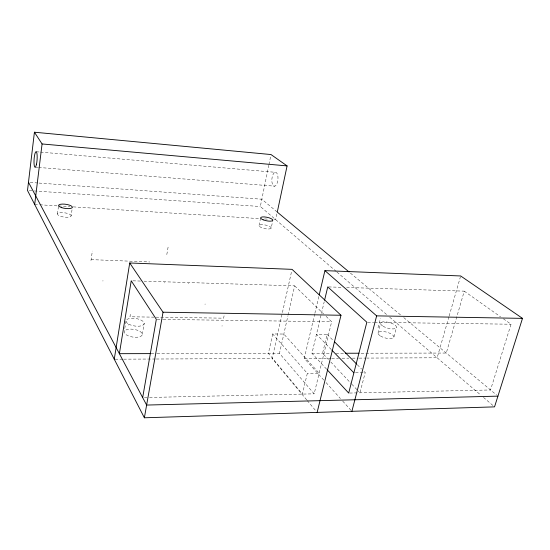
<?xml version="1.0" encoding="UTF-8"?>
<svg xmlns="http://www.w3.org/2000/svg" width="550" height="550" viewBox="0 0 550 550"><rect width="100%" height="100%" fill="white"/><g stroke="black" fill="none" stroke-linecap="round" stroke-linejoin="round"><path stroke-width="0.41" stroke-dasharray="2.75 2.06" d="M57.454 213.971L58.582 205.377M71.184 215.854A6.93 2.152 7.7 0 0 61.146 212.623A6.93 2.152 7.7 0 0 60.631 216.308A6.93 2.152 7.7 0 0 71.184 215.854L72.352 207.295M90.963 260.59L92.352 251.061M102.905 281.071L102.981 280.555M128.59 325.132L128.679 324.569M125.991 321.049L124.197 332.042A9.144 3.891 8.8 0 0 137.046 337.246A9.144 3.891 8.8 0 0 139.116 330.942A9.144 3.891 8.8 0 0 124.52 331.066M130.364 314.311L129.958 316.786L154.014 317.144M142.319 334.283L144.176 323.338M166.801 254.588L168.211 246.503M164.168 282.947L164.257 282.446M188.739 283.704L188.829 283.209M205.026 304.48L205.123 303.964M222.014 326.157L222.117 325.621M224.091 315.81L223.616 318.175L154.873 317.151M336.249 271.466L260.322 206.511L268.799 165.296M268.971 164.471L270.676 156.2M259.057 225.452L260.666 217.669M271.178 228.167A6.215 1.815 11.8 0 0 262.639 224.661A6.215 1.815 11.8 0 0 261.518 227.631A6.215 1.815 11.8 0 0 271.178 228.167L272.821 220.385M272.697 333.96L268.407 353.396L302.39 394.089L307.319 373.368L272.697 333.96L283.821 334.043L319.165 373.223L307.319 373.368M306.721 399.912L272.188 358.504L291.672 271.012M326.102 316.36L331.65 321.743L314.167 393.834L279.469 353.375L287.911 315.865M288.097 315.033L294.663 285.863L144.059 281.167M323.785 380.057L304.281 358.359L314.696 314.084M314.896 313.246L318.828 296.539M326.535 369.091L311.953 353.313L324.197 301.833M331.32 349.58L316.477 334.29L327.133 334.366L322.554 353.293L328.398 359.466M363.99 371.47L365.193 372.68L359.947 392.831L358.194 390.974M378.015 327.8L380.497 318.299M378.036 333.176L380.572 323.476M393.951 336.896L396.557 327.195M448.91 316.869L437.154 357.782L366.857 358.084M449.144 316.051L460.426 276.781M346.637 287.478L464.248 291.143L446.277 353.052L359.865 353.217M503.367 318.794L511.046 324.225L490.524 389.964L348.693 393.078M144.382 397.561L148.672 397.464M149.524 397.451L314.167 393.834M355.499 372.797L365.193 372.68M115.115 359.191L122.843 359.157M123.702 359.157L155.458 359.013M156.317 359.013L272.188 358.504M304.281 358.359L330.853 358.243M331.712 358.243L338.573 358.215M341.997 358.194L348.858 358.167M352.289 358.153L358.291 358.126M359.143 358.119L366.004 358.091M151.051 353.616L156.193 353.609M157.046 353.609L279.469 353.375M311.953 353.313L330.777 353.272M335.913 353.265L343.613 353.251M157.183 319.33L162.319 319.399M163.171 319.413L331.65 321.743M367.703 322.245L373.711 322.327M374.571 322.334L511.046 324.225M132.928 280.823L140.635 281.057M328.604 286.921L341.488 287.32M91.101 259.621L149.772 261.965M34.684 204.456L38.974 204.724M39.827 204.779L57.839 205.913M58.699 205.968L69.843 206.669M73.274 206.889L260.232 218.666M264.522 218.941L268.806 219.209M273.955 219.532L275.667 219.643L277.276 212.094L261.821 199.21L38.761 183.047M29.212 190.596L33.495 190.884M34.348 190.946L260.322 206.511M30.216 182.428L37.909 182.985M35.262 167.186L37.826 167.392M38.679 167.461L274.704 186.161M36.286 151.745L39.71 152.034M40.562 152.109L275.894 172.349A6.985 3.046 -85 0 1 276.98 183.624A6.985 3.046 -85 0 1 271.893 181.699A6.985 3.046 -85 0 1 275.894 172.349M464.248 291.143L500.569 316.821M350.384 273.075L401.101 315.377M403.741 317.577L496.616 395.038M336.903 272.023L387.062 314.93M389.668 317.157L480.858 395.168M483.457 397.389L493.24 405.756M294.663 285.863L323.634 313.968M327.133 334.366L333.176 340.45M357.342 364.774L361.57 369.036M330.736 361.941L351.182 383.563M351.766 384.182L357.61 390.356M326.081 382.607L340.416 398.558M342.712 401.108L351.89 411.317M307.271 400.572L316.037 411.091M380.476 335.981A8.223 3.004 15.5 0 0 393.724 337.645A8.223 3.004 15.5 0 0 383.79 331.561A8.223 3.004 15.5 0 0 380.476 335.981M128.755 324.17A9.185 3.802 8.8 0 0 143.907 324.294A9.185 3.802 8.8 0 0 132.591 318.216A9.185 3.802 8.8 0 0 128.755 324.17M383.041 326.232A8.25 2.929 15.4 0 0 396.33 327.931A8.25 2.929 15.4 0 0 386.327 321.929A8.25 2.929 15.4 0 0 383.041 326.232"/><path stroke-width="0.82" d="M319.22 294.869L324.919 270.641L460.666 275.962L522.5 318.368L494.539 406.869L144.375 417.787L27.5 190.472L34.423 132.213L271.012 154.55L287.086 165.907L277.276 212.094L349.071 271.975M34.423 132.213L42.075 143.956L34.684 204.456M114.256 359.198L129.724 262.982L292.043 269.349L340.986 315.26L317.137 412.404M142.663 397.602L156.331 319.316L131.216 280.768L119.377 353.678L150.198 353.616M144.375 417.787L163.027 312.207L129.724 262.982M324.589 300.176L327.752 286.894L366.843 322.231L348.693 393.078L327.119 369.724M351.89 411.317L376.647 315.872L324.919 270.641M497.929 396.138L146.623 405.061L28.511 182.304M345.317 353.244L359.006 353.224M163.027 312.207L340.986 315.26M376.647 315.872L522.5 318.368M42.075 143.956L287.086 165.907M334.386 341.667L356.737 364.169M331.918 350.192L353.884 372.817M36.479 164.237A7.796 1.506 -86.2 0 0 36.286 151.745A7.796 1.506 -86.2 0 0 34.004 162.367A7.796 1.506 -86.2 0 0 36.479 164.237M263.141 219.814A6.236 1.767 11.7 0 0 272.821 220.385A6.236 1.767 11.7 0 0 264.254 216.92A6.236 1.767 11.7 0 0 263.141 219.814M61.772 207.68A6.951 2.097 7.8 0 0 72.352 207.295A6.951 2.097 7.8 0 0 62.274 204.084A6.951 2.097 7.8 0 0 61.772 207.68"/></g></svg>
